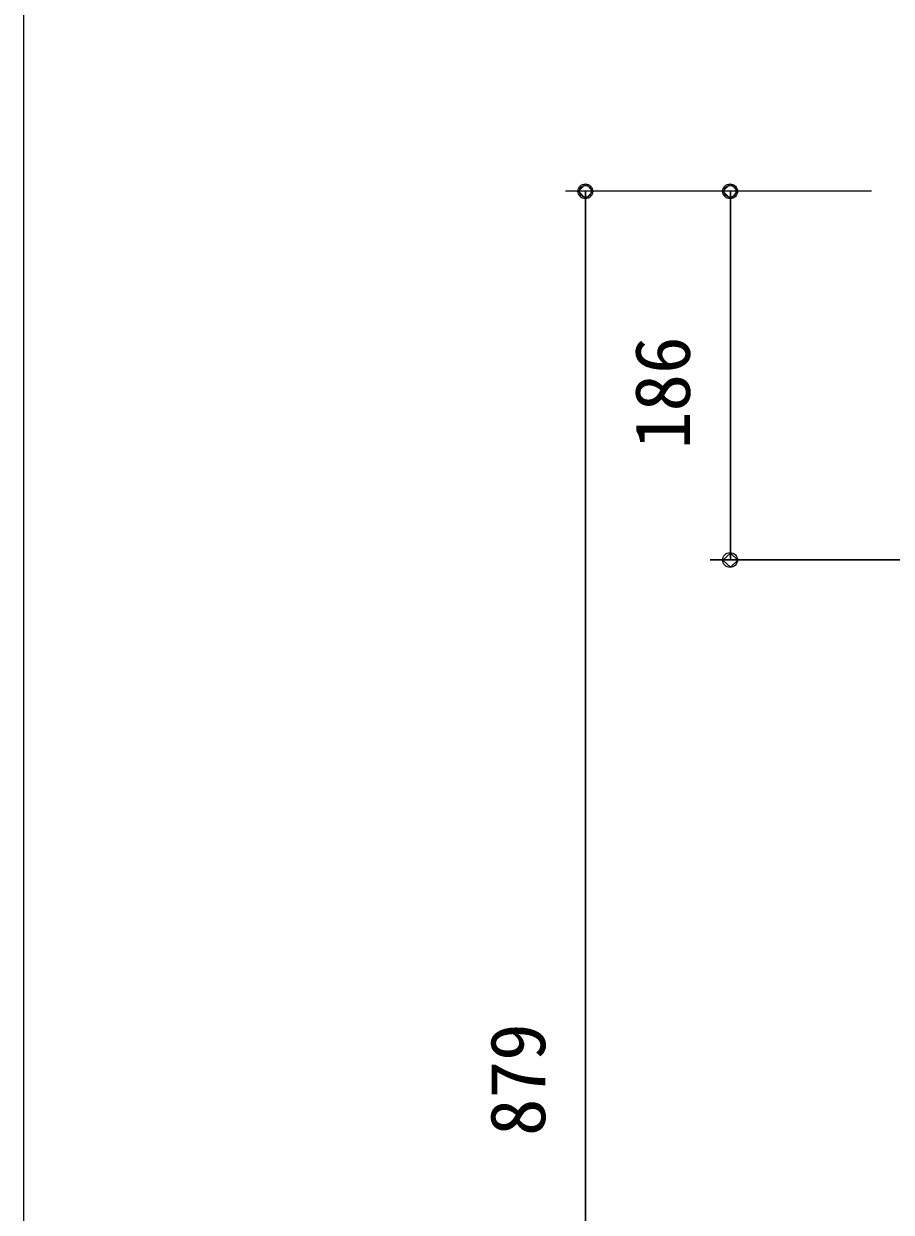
# Model space of a CAD drawing. Units: millimetres, scale not verified. Extents: x -1392 to 1350, y -947 to 991.
# Drawn here: x -1392 to -954, y -382 to 217 of the extents above; entities that cross this region are included whole.
import ezdxf
from ezdxf.enums import TextEntityAlignment as Align

# ---------------------------------------------------------------- set-up
doc = ezdxf.new("R2010")
doc.units = ezdxf.units.MM
doc.header["$LTSCALE"] = 10
doc.header["$PDMODE"] = 32
doc.header["$PDSIZE"] = 6
for name, color, linetype, lineweight in [('0-1_レイヤー_1', 7, 'Continuous', 18), ('0-7', 7, 'Continuous', 5), ('F-0', 7, 'Continuous', 5)]:
    doc.layers.add(name, color=color, linetype=linetype, lineweight=lineweight)
doc.styles.add('ＭＳ ゴシック', font='')
doc.styles.get('ＭＳ ゴシック').set_extended_font_data('MS Gothic')

msp = doc.modelspace()

# ---------------------------------------------------------------- linework, layer by layer
at = {"layer": '0-1_レイヤー_1', "color": 5}
for p, q in [((-963.88, 132.76), (-1117.97, 132.76)), ((-1108.24, 132.76), (-1108.24, -746.08)), ((-963.88, 132.76), (-1045.16, 132.76)), ((-1035, 132.76), (-1035, -53.09)), ((-707.34, -53.09), (-1045.16, -53.09))]:
    msp.add_line(p, q, dxfattribs=at)
for points in [[(-1104.43, 132.76), (-1108.03, 136.57), (-1111.62, 132.76), (-1108.03, 128.95)], [(-1031.19, 132.76), (-1035, 136.57), (-1038.81, 132.76), (-1035, 128.95)], [(-1031.19, -53.3), (-1035, -49.7), (-1038.81, -53.3), (-1035, -56.9)]]:
    msp.add_lwpolyline(points, close=True, dxfattribs=at)
at = {"layer": '0-7'}
for p, q in [((-964.18, 132.75), (-1118.18, 132.75)), ((-1108.18, 132.75), (-1108.18, -746.25)), ((-964.18, 132.75), (-1045.18, 132.75)), ((-1035.18, 132.75), (-1035.18, -53.25)), ((-707.42, -53.25), (-1045.18, -53.25))]:
    msp.add_line(p, q, dxfattribs=at)
for centre in [(-1108.18, 132.75), (-1035.18, 132.75), (-1035.18, -53.25)]:
    msp.add_circle(centre, 3.75, dxfattribs=at)
for p in [(-1108.18, 132.75), (-1035.18, 132.75)]:
    msp.add_point(p, dxfattribs=at)
at = {"layer": 'F-0'}
msp.add_lwpolyline([(-1391.5, 991.14), (1350.16, 991.14), (1350.16, -947.41), (-1391.5, -947.41)], close=True, dxfattribs=at)

# ---------------------------------------------------------------- texts
at = {"layer": '0-7', "style": 'ＭＳ ゴシック'}
for s, p in [('186', (-1047.1, 2.71)), ('879', (-1120.1, -343.79))]:
    msp.add_text(s, height=27.86, rotation=90, dxfattribs=at).set_placement(p, align=Align.BOTTOM_LEFT)

doc.saveas('drawing.dxf')
